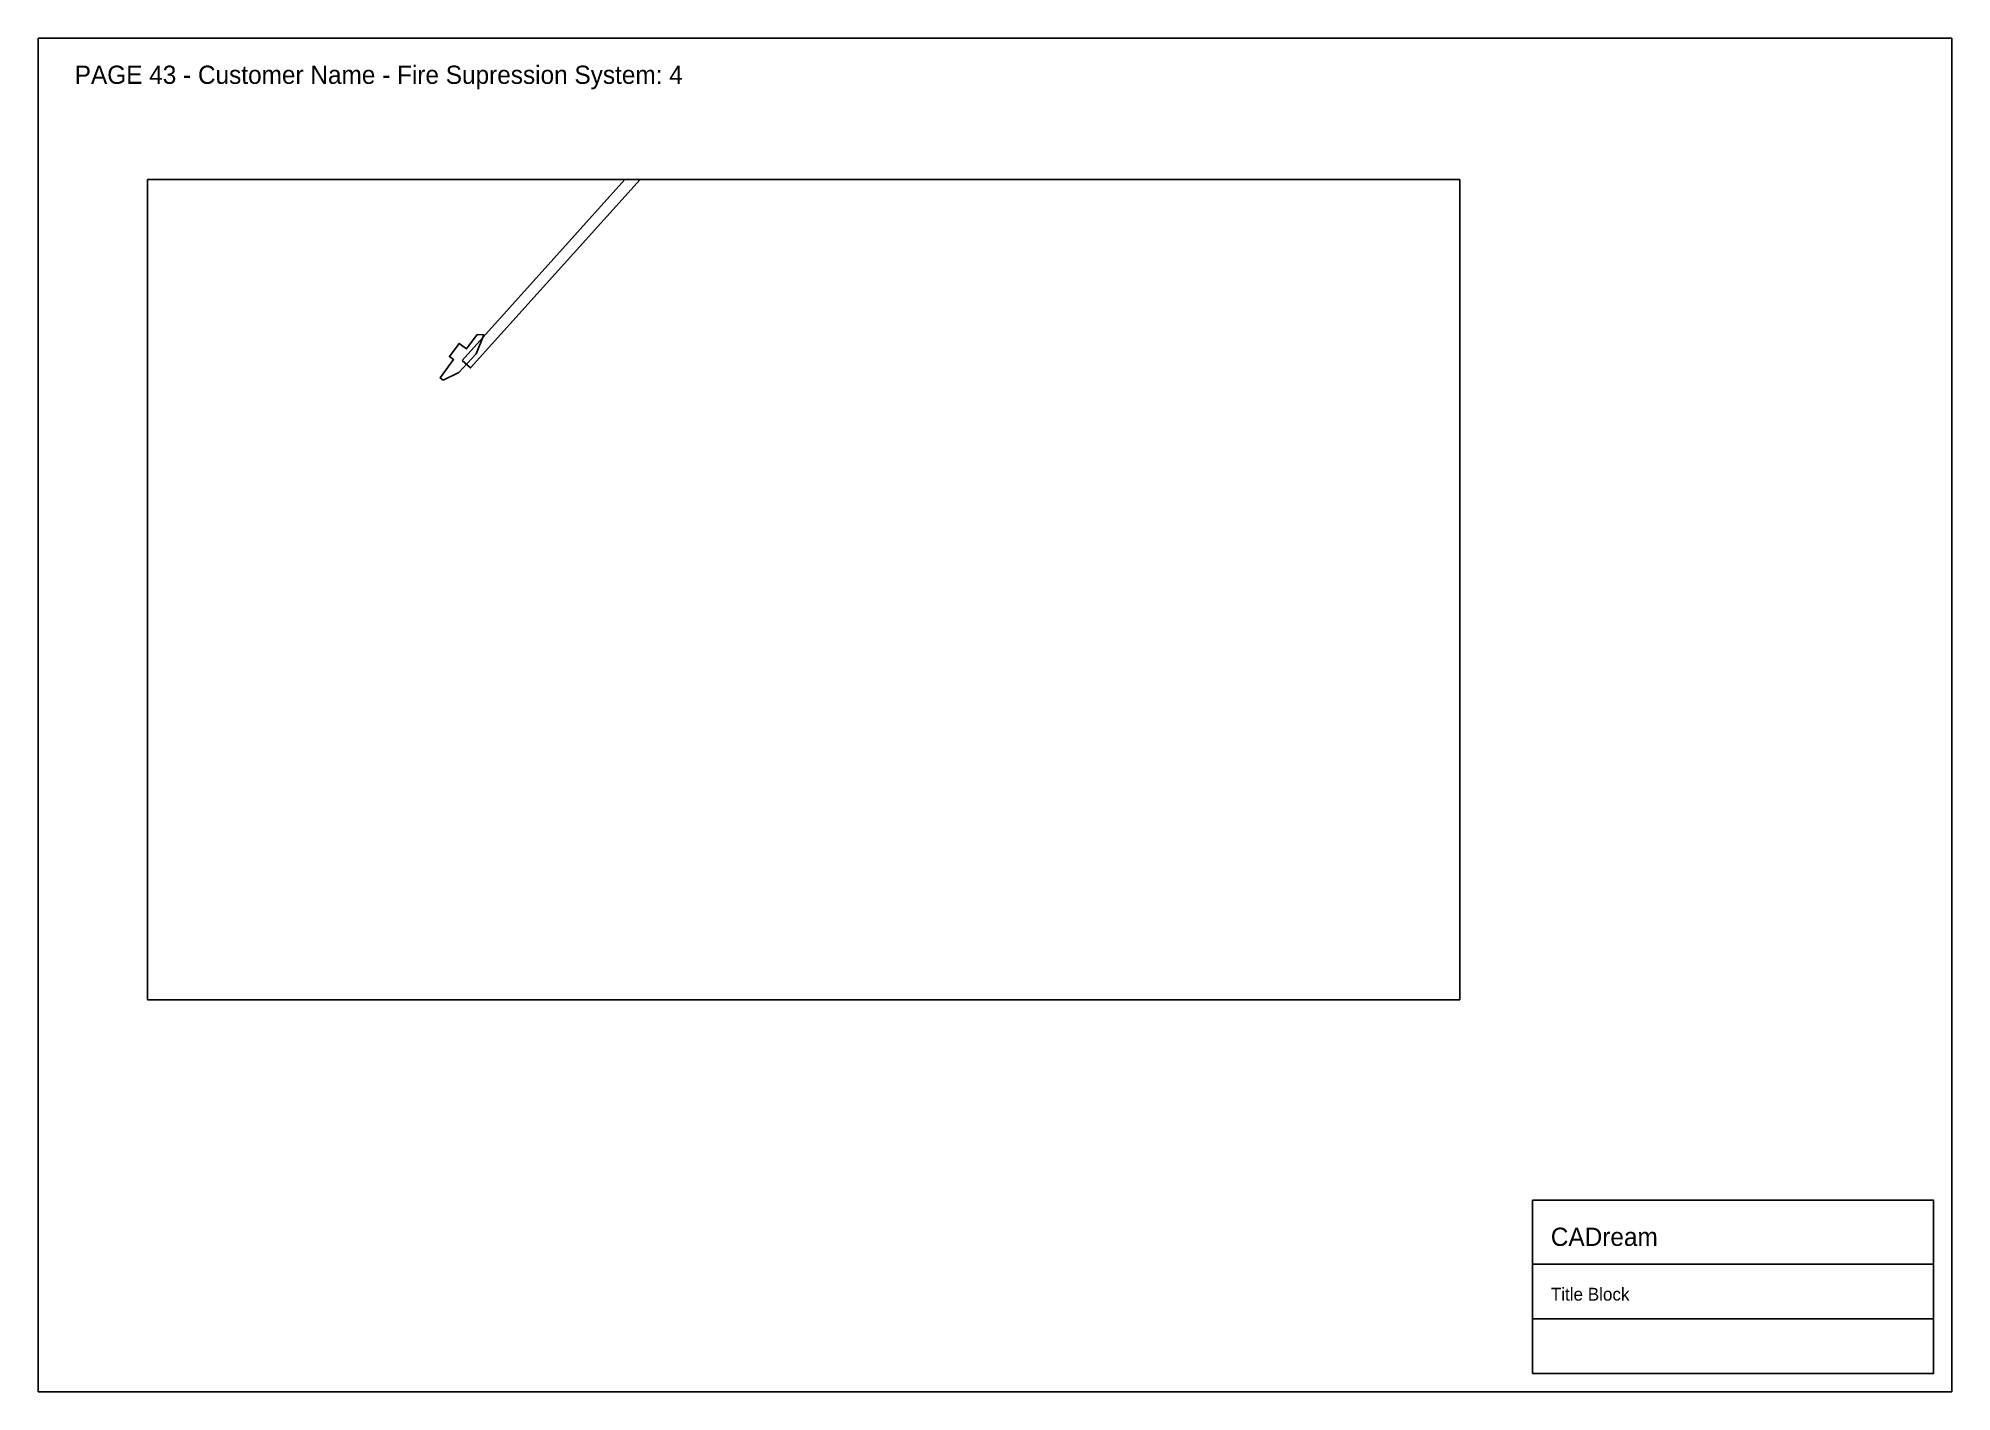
# Paper-space layout 'Layout1' of a CAD drawing. Header units: metres, sheet in millimetres. Extents: x 0 to 420, y 0 to 297.
# The model-space entities are those that its viewports show. They can reach past a viewport. Long polylines and large blocks are cut down to what shows.
import ezdxf

# ---------------------------------------------------------------- set-up
doc = ezdxf.new("R2010")
doc.units = ezdxf.units.M
for name, color, linetype in [('Obstruction', 7, 'ByLayer'), ('SHEET_BORDER', 8, 'Continuous'), ('SHEET_TEXT', 5, 'Continuous'), ('SHEET_TITLEBLOCK', 7, 'Continuous'), ('SHEET_VIEWPORT_FRAME', 6, 'Continuous')]:
    doc.layers.add(name, color=color, linetype=linetype)

# ---------------------------------------------------------------- blocks, each defined once
blk = doc.blocks.new('CADREAM_TITLEBLOCK_TEMPLATE_V1')
at = {"layer": 'SHEET_TITLEBLOCK'}
for p, q in [((0, 24), (88, 24)), ((0, 12), (88, 12))]:
    blk.add_line(p, q, dxfattribs=at)
blk.add_lwpolyline([(0, 0), (88, 0), (88, 38), (0, 38)], close=True, dxfattribs=at)
for s, height, p in [('CADream', 4, (4, 28)), ('Title Block', 2.8, (4, 16))]:
    blk.add_text(s, height=height, dxfattribs=at).set_placement(p)
blk = doc.blocks.new('*U302')
at = {"layer": 'Obstruction', "color": 1}
blk.add_polyline3d([(144149, -17294, 31340), (142657, -19313, 31340), (141633, -18556, 31340), (140284, -20382, 31340), (140870, -20815, 31340), (138999, -23346, 31340), (139437, -23670, 31340), (141604, -22603, 31340), (144017, -20015, 31340), (145070, -17338, 31340)], close=True, dxfattribs=at)
at = {"flags": 1}
for tag in ['height', 'shape']:
    blk.add_attdef(tag, (0, 0), '', height=2.5, dxfattribs=at)
blk = doc.blocks.new('*U305')
at = {"layer": 'Obstruction', "color": 1}
blk.add_polyline3d([(142052, -20915, 13220), (215421, 60544, 13220), (216597, 59486, 13220), (143227, -21973, 13220)], close=True, dxfattribs=at)
at = {"flags": 1}
for tag in ['height', 'shape']:
    blk.add_attdef(tag, (0, 0), '', height=2.5, dxfattribs=at)

msp = doc.modelspace()

# ---------------------------------------------------------------- block references
at = {"layer": 'Obstruction'}
for name in ['*U305', '*U302']:
    msp.add_blockref(name, (0, 0), dxfattribs=at)

psp = doc.layouts.get("Layout1")

# ---------------------------------------------------------------- linework, layer by layer
at = {"layer": 'SHEET_BORDER'}
psp.add_lwpolyline([(0, 0), (420, 0), (420, 297), (0, 297)], close=True, dxfattribs=at)
at = {"layer": 'SHEET_VIEWPORT_FRAME'}
psp.add_lwpolyline([(24, 86), (312, 86), (312, 266), (24, 266)], close=True, dxfattribs=at)

# ---------------------------------------------------------------- block references
at = {"layer": 'SHEET_TITLEBLOCK'}
psp.add_blockref('CADREAM_TITLEBLOCK_TEMPLATE_V1', (328, 4), dxfattribs=at)

# ---------------------------------------------------------------- texts
at = {"layer": 'SHEET_TEXT'}
psp.add_text('PAGE 43 - Customer Name - Fire Supression System: 4', height=4, dxfattribs=at).set_placement((8, 287))

# ---------------------------------------------------------------- viewports
at = {"layer": 'SHEET_VIEWPORT_FRAME'}
psp.add_viewport(center=(168, 176), size=(288, 180), view_center_point=(189597.76, -52828.6), view_height=114157.92, dxfattribs=at)

doc.saveas('drawing.dxf')
